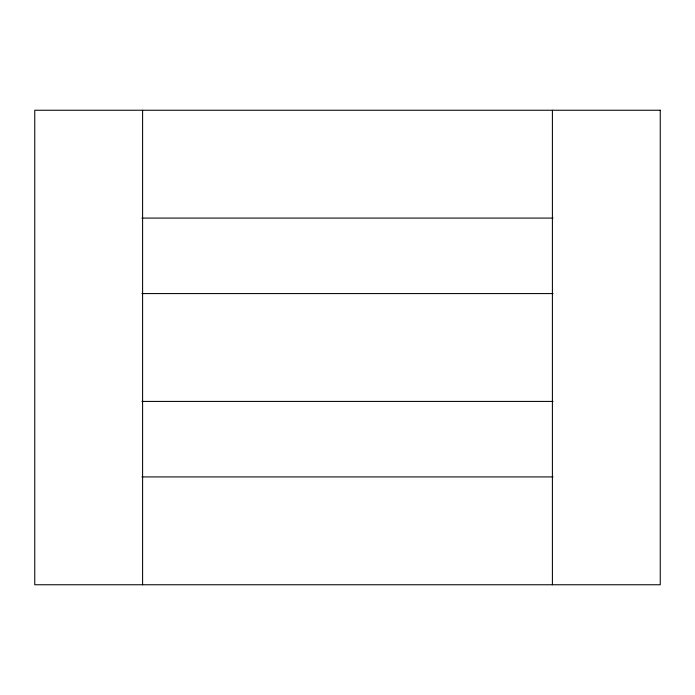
<?xml version="1.0" encoding="UTF-8"?>
<svg xmlns="http://www.w3.org/2000/svg" width="695" height="695" viewBox="0 0 695 695"><rect width="100%" height="100%" fill="white"/><g stroke="black" fill="none" stroke-linecap="round" stroke-linejoin="round"><path stroke-width="1.04" d="M141.945 218.082L553.055 218.082M141.945 293.577L553.055 293.577M141.945 401.423L553.055 401.423M141.945 476.918L553.055 476.918M552.403 110.244L552.403 584.756M142.597 110.244L142.597 584.756M660.25 110.244L34.75 110.244L34.75 584.756L660.25 584.756L660.25 110.244"/></g></svg>
